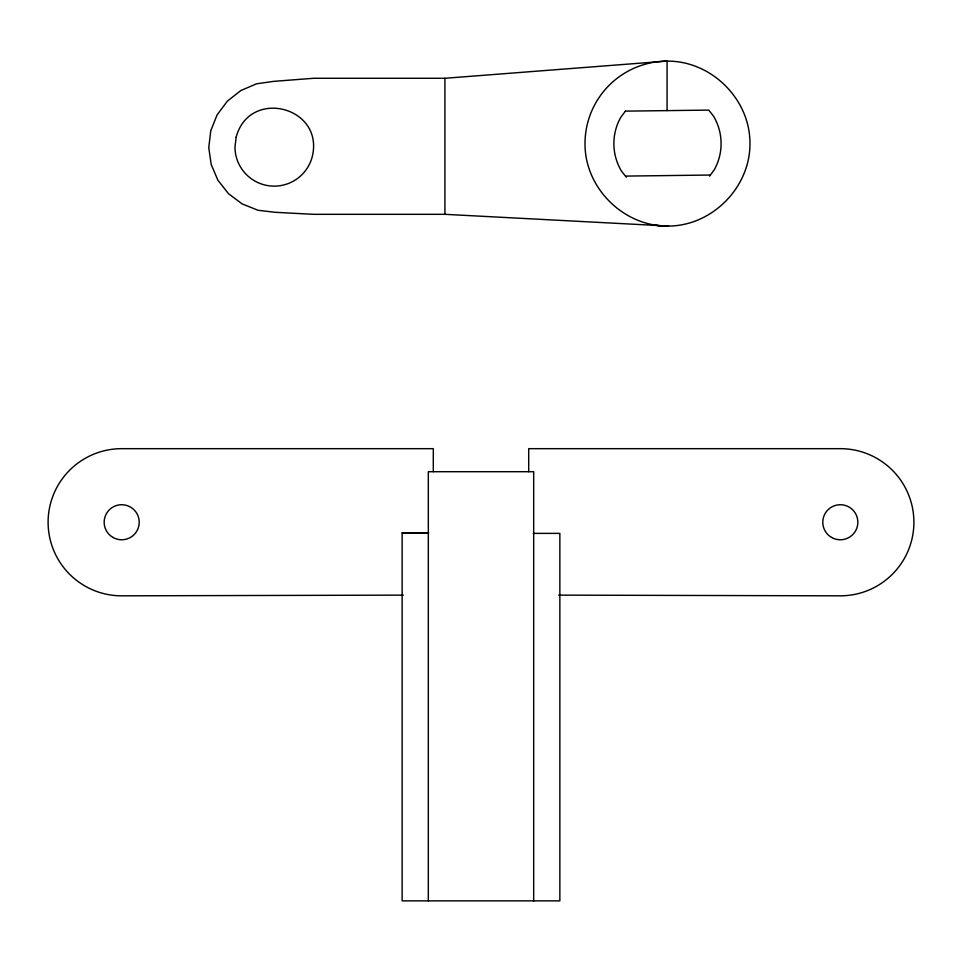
<?xml version="1.0" encoding="UTF-8"?>
<svg xmlns="http://www.w3.org/2000/svg" width="962" height="962" viewBox="0 0 962 962"><rect width="100%" height="100%" fill="white"/><g stroke="black" fill="none" stroke-linecap="round" stroke-linejoin="round"><path stroke-width="1.44" d="M666.462 61.135A82.479 82.479 0 0 0 585.016 144.625C585.281 188.768 624.374 226.9 668.506 226.07L444.913 214.322L313.504 214.322L275.036 212.301L258.069 210.281L242.196 203.944L228.511 193.699L217.941 180.279L211.207 164.562L208.766 147.655L210.786 130.688L217.135 114.815L227.369 101.13L240.801 90.56L256.505 83.826L273.424 81.385L313.504 78.283L444.913 78.283L666.462 61.135C710.593 60.317 749.687 98.449 749.951 142.58C750.769 186.724 712.65 225.805 668.506 226.07A82.479 82.479 0 0 1 664.213 226.01M403.331 595.129L121.681 595.827A73.581 73.581 0 0 1 48.1 522.246A73.581 73.581 0 0 1 121.681 448.665L433.297 448.665L433.297 471.705M533.273 533.381L559.86 533.381L559.86 900.865L402.14 900.865L402.14 532.828L428.318 532.828M402.14 532.828L428.727 532.9M558.669 595.129L840.319 595.827A73.581 73.581 0 0 0 913.9 522.246A73.581 73.581 0 0 0 840.319 448.665L528.703 448.665L528.703 471.705M667.075 61.207L667.075 110.618M533.682 900.865L533.682 471.705L428.318 471.705L428.318 900.865M444.913 78.283L444.913 214.322M659.884 225.733A82.479 82.479 0 0 1 655.579 225.216M236.171 137.145L234.956 147.33A39.274 39.274 0 0 0 312.289 156.541C324.374 106.674 249.411 87.578 236.171 137.145M625.396 111.135L620.731 117.376A53.607 53.607 0 0 0 621.392 170.983L626.214 177.104L626.202 176.082L709.559 175.048L709.571 176.082L714.237 169.829A53.607 53.607 0 0 0 713.576 116.234L708.753 110.101L625.396 111.135M112.927 537.421A17.52 17.52 0 0 0 139.213 522.246A17.52 17.52 0 0 0 112.927 507.07A17.52 17.52 0 0 0 112.927 537.421M831.553 537.421A17.52 17.52 0 0 0 857.839 522.246A17.52 17.52 0 0 0 831.553 507.07A17.52 17.52 0 0 0 831.553 537.421"/></g></svg>
